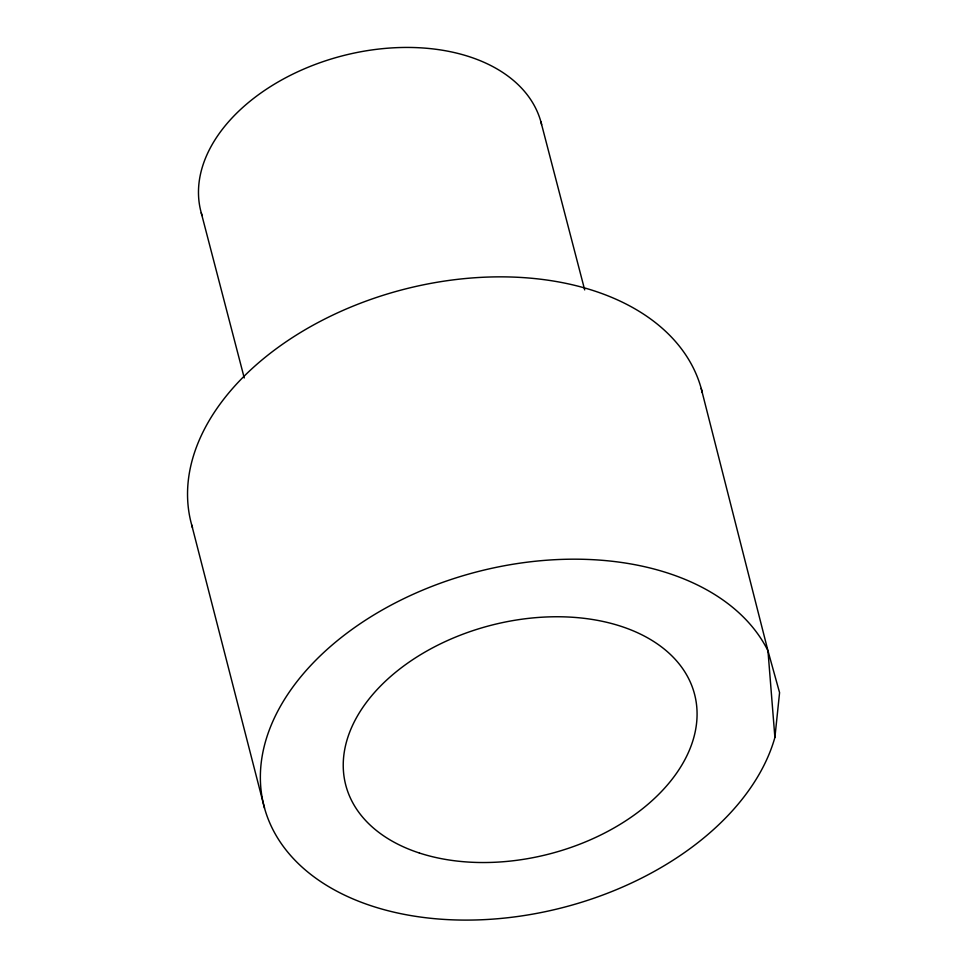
<?xml version="1.0" encoding="UTF-8"?>
<svg xmlns="http://www.w3.org/2000/svg" width="968" height="968" viewBox="0 0 968 968"><rect width="100%" height="100%" fill="white"/><g stroke="black" fill="none" stroke-linecap="round" stroke-linejoin="round"><path stroke-width="1.45" d="M774.896 737.459L767.963 650.786A264.651 173.272 -14.6 0 0 360.641 623.392A264.651 173.272 -14.6 0 0 383.558 909.533A264.651 173.272 -14.6 0 0 774.896 737.459L779.579 692.652L767.963 650.786L701.207 388.471M540.918 121.847L584.696 289.916M201.235 212.815L244.251 377.956M191.7 524.934L264.518 808.111M202.058 215.537A175.825 115.119 -14.6 0 1 340.276 56.398A175.825 115.119 -14.6 0 1 541.62 124.594M192.499 527.705A263.744 172.679 -14.6 0 1 401.321 290.013A263.744 172.679 -14.6 0 1 702.296 392.669M419.386 853.014A180.229 117.999 -14.6 0 0 696.476 724.04A180.229 117.999 -14.6 0 0 444.602 641.881A180.229 117.999 -14.6 0 0 419.386 853.014"/></g></svg>
